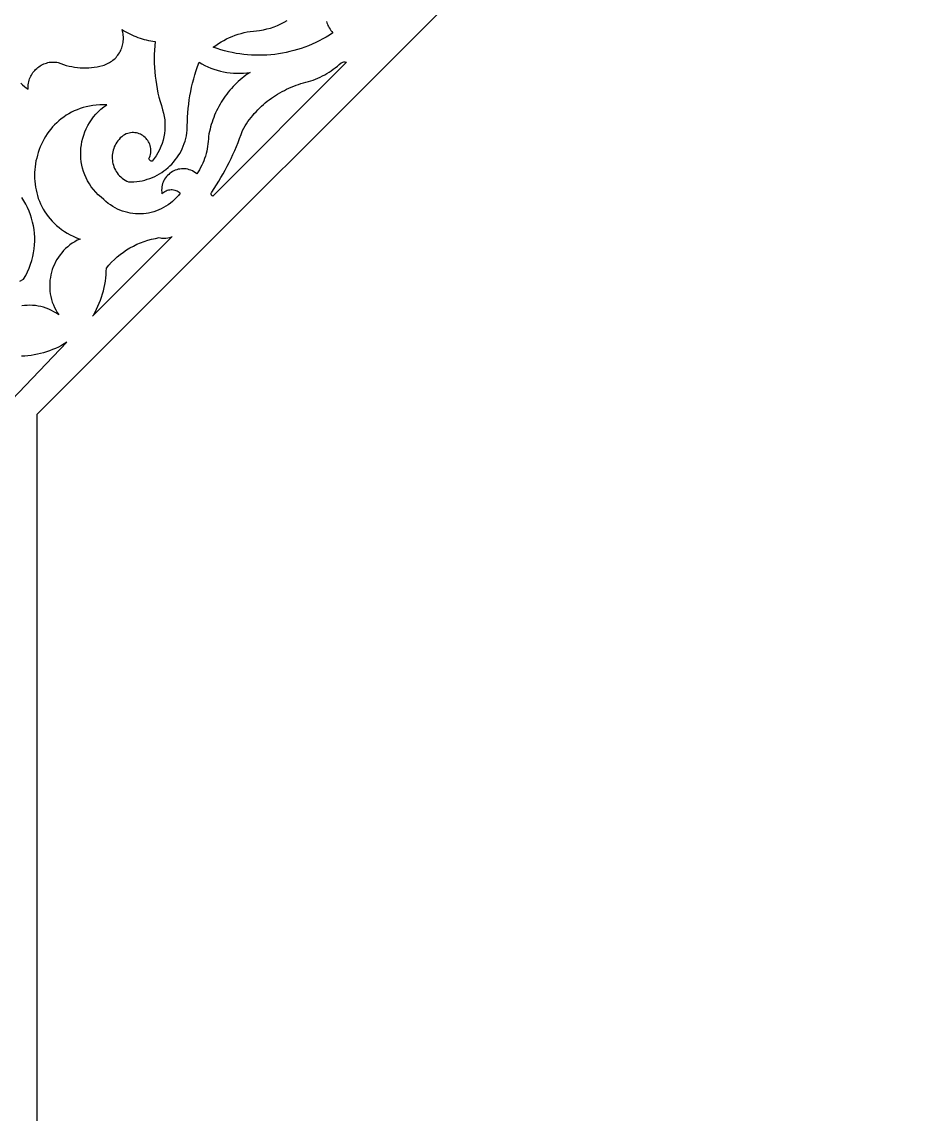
# Model space of a CAD drawing. Extents: x -350 to 350, y -250 to 250.
# Drawn here: x -208 to -87.3, y -52.6 to 92.5 of the extents above; entities that cross this region are included whole.
import ezdxf

# ---------------------------------------------------------------- set-up
doc = ezdxf.new("R2010")
doc.units = 0
doc.layers.add('BITMAP_LAYER', color=18, linetype='CONTINUOUS')
doc.layers.add('LAYER_2', color=174, linetype='CONTINUOUS')

msp = doc.modelspace()

# ---------------------------------------------------------------- linework, layer by layer
at = {"layer": 'BITMAP_LAYER'}
for points in [[(-208.14, 84.36), (-207.91, 84.15), (-207.67, 83.94), (-207.42, 83.74), (-207.16, 83.56), (-207.17, 83.76), (-207.16, 83.96), (-207.15, 84.16), (-207.12, 84.36), (-207.08, 84.55), (-207.04, 84.74), (-206.98, 84.92), (-206.91, 85.1), (-206.83, 85.27), (-206.74, 85.44), (-206.65, 85.6), (-206.54, 85.76), (-206.43, 85.91), (-206.3, 86.05), (-206.18, 86.19), (-206.04, 86.32), (-205.9, 86.44), (-205.75, 86.55), (-205.59, 86.66), (-205.43, 86.75), (-205.26, 86.84), (-205.09, 86.92), (-204.91, 86.98), (-204.73, 87.04), (-204.55, 87.09), (-204.36, 87.13), (-204.17, 87.15), (-203.98, 87.17), (-203.78, 87.17), (-203.58, 87.16), (-203.38, 87.14), (-203.18, 87.11), (-202.83, 86.97), (-202.47, 86.84), (-202.11, 86.73), (-201.74, 86.64), (-201.38, 86.56), (-201.01, 86.5), (-200.63, 86.45), (-200.26, 86.42), (-199.89, 86.4), (-199.51, 86.4), (-199.13, 86.41), (-198.76, 86.44), (-198.38, 86.49), (-198.01, 86.55), (-197.64, 86.62), (-197.27, 86.72), (-197.08, 86.77), (-196.89, 86.84), (-196.71, 86.91), (-196.54, 87), (-196.37, 87.09), (-196.21, 87.19), (-196.05, 87.29), (-195.9, 87.41), (-195.76, 87.53), (-195.62, 87.66), (-195.49, 87.79), (-195.37, 87.93), (-195.26, 88.08), (-195.15, 88.23), (-195.05, 88.39), (-194.96, 88.55), (-194.87, 88.71), (-194.8, 88.88), (-194.73, 89.05), (-194.67, 89.23), (-194.62, 89.41), (-194.58, 89.59), (-194.55, 89.77), (-194.53, 89.96), (-194.51, 90.15), (-194.51, 90.33), (-194.51, 90.52), (-194.53, 90.72), (-194.56, 90.91), (-194.59, 91.1), (-194.64, 91.29), (-194.7, 91.48), (-194.45, 91.32), (-194.19, 91.18), (-193.93, 91.04), (-193.67, 90.9), (-193.41, 90.78), (-193.14, 90.66), (-192.86, 90.55), (-192.59, 90.44), (-192.31, 90.35), (-192.03, 90.26), (-191.75, 90.18), (-191.47, 90.11), (-191.18, 90.04), (-190.89, 89.98), (-190.6, 89.94), (-190.31, 89.89), (-190.36, 89.32), (-190.4, 88.74), (-190.42, 88.17), (-190.43, 87.59), (-190.42, 87.02), (-190.39, 86.45), (-190.35, 85.88), (-190.3, 85.31), (-190.22, 84.74), (-190.14, 84.17), (-190.04, 83.61), (-189.92, 83.05), (-189.79, 82.49), (-189.64, 81.93), (-189.47, 81.38), (-189.3, 80.84), (-189.18, 80.39), (-189.09, 79.94), (-189.03, 79.49), (-189, 79.03), (-188.99, 78.58), (-189.02, 78.13), (-189.07, 77.68), (-189.15, 77.24), (-189.25, 76.8), (-189.38, 76.36), (-189.54, 75.94), (-189.72, 75.52), (-189.93, 75.12), (-190.17, 74.72), (-190.43, 74.34), (-190.71, 73.98), (-190.78, 73.99), (-190.84, 74.01), (-190.9, 74.04), (-190.96, 74.08), (-191.01, 74.12), (-191.06, 74.17), (-191.09, 74.23), (-191.13, 74.29), (-191.03, 74.49), (-190.96, 74.7), (-190.91, 74.9), (-190.87, 75.1), (-190.85, 75.3), (-190.85, 75.5), (-190.87, 75.69), (-190.9, 75.88), (-190.95, 76.07), (-191.01, 76.24), (-191.09, 76.42), (-191.17, 76.58), (-191.27, 76.74), (-191.39, 76.89), (-191.51, 77.03), (-191.64, 77.16), (-191.78, 77.28), (-191.93, 77.39), (-192.09, 77.49), (-192.26, 77.57), (-192.43, 77.65), (-192.61, 77.71), (-192.79, 77.75), (-192.98, 77.78), (-193.17, 77.8), (-193.36, 77.8), (-193.56, 77.78), (-193.75, 77.74), (-193.95, 77.69), (-194.15, 77.62), (-194.35, 77.52), (-194.54, 77.41), (-194.74, 77.25), (-194.93, 77.08), (-195.1, 76.9), (-195.26, 76.72), (-195.4, 76.52), (-195.52, 76.32), (-195.63, 76.11), (-195.73, 75.9), (-195.81, 75.68), (-195.88, 75.46), (-195.93, 75.24), (-195.97, 75.02), (-195.99, 74.79), (-196, 74.56), (-196, 74.34), (-195.98, 74.11), (-195.95, 73.89), (-195.9, 73.67), (-195.84, 73.45), (-195.77, 73.23), (-195.68, 73.02), (-195.58, 72.82), (-195.46, 72.62), (-195.34, 72.43), (-195.2, 72.25), (-195.04, 72.07), (-194.88, 71.91), (-194.7, 71.75), (-194.5, 71.61), (-194.3, 71.48), (-194.08, 71.36), (-193.85, 71.25), (-193.48, 71.25), (-193.11, 71.26), (-192.74, 71.29), (-192.38, 71.34), (-192.03, 71.41), (-191.68, 71.49), (-191.34, 71.59), (-191, 71.7), (-190.67, 71.83), (-190.35, 71.98), (-190.03, 72.14), (-189.73, 72.31), (-189.43, 72.5), (-189.14, 72.7), (-188.86, 72.91), (-188.59, 73.14), (-188.33, 73.37), (-188.09, 73.62), (-187.85, 73.88), (-187.63, 74.16), (-187.41, 74.44), (-187.22, 74.73), (-187.03, 75.03), (-186.86, 75.34), (-186.7, 75.66), (-186.56, 75.99), (-186.43, 76.33), (-186.32, 76.67), (-186.22, 77.02), (-186.14, 77.38), (-186.08, 77.75), (-186.03, 78.12), (-186.03, 78.7), (-186.02, 79.27), (-186, 79.84), (-185.96, 80.42), (-185.91, 80.99), (-185.84, 81.56), (-185.76, 82.13), (-185.67, 82.69), (-185.57, 83.26), (-185.45, 83.82), (-185.32, 84.38), (-185.18, 84.94), (-185.02, 85.49), (-184.85, 86.04), (-184.67, 86.59), (-184.47, 87.13), (-184.09, 86.91), (-183.7, 86.7), (-183.3, 86.52), (-182.89, 86.35), (-182.48, 86.2), (-182.06, 86.07), (-181.63, 85.96), (-181.21, 85.86), (-180.77, 85.78), (-180.34, 85.73), (-179.9, 85.69), (-179.46, 85.67), (-179.02, 85.67), (-178.58, 85.69), (-178.13, 85.73), (-177.69, 85.79), (-177.97, 85.6), (-178.23, 85.41), (-178.5, 85.21), (-178.75, 85.01), (-179, 84.8), (-179.25, 84.58), (-179.49, 84.36), (-179.72, 84.13), (-179.94, 83.9), (-180.16, 83.66), (-180.38, 83.42), (-180.58, 83.17), (-180.78, 82.91), (-180.98, 82.65), (-181.16, 82.39), (-181.34, 82.12), (-181.52, 81.84), (-181.68, 81.56), (-181.84, 81.28), (-181.99, 81), (-182.14, 80.7), (-182.27, 80.41), (-182.4, 80.11), (-182.52, 79.81), (-182.64, 79.51), (-182.74, 79.2), (-182.84, 78.89), (-182.93, 78.57), (-183.01, 78.25), (-183.08, 77.93), (-183.15, 77.61), (-183.21, 77.29), (-183.22, 76.95), (-183.24, 76.62), (-183.28, 76.29), (-183.33, 75.97), (-183.38, 75.64), (-183.45, 75.32), (-183.54, 75), (-183.63, 74.68), (-183.73, 74.37), (-183.85, 74.06), (-183.97, 73.75), (-184.11, 73.45), (-184.26, 73.16), (-184.42, 72.86), (-184.58, 72.58), (-184.76, 72.3), (-184.95, 72.45), (-185.15, 72.58), (-185.35, 72.7), (-185.55, 72.79), (-185.76, 72.87), (-185.97, 72.93), (-186.18, 72.97), (-186.39, 72.99), (-186.6, 73), (-186.81, 72.99), (-187.02, 72.96), (-187.22, 72.92), (-187.42, 72.87), (-187.62, 72.8), (-187.81, 72.71), (-187.99, 72.62), (-188.17, 72.51), (-188.34, 72.39), (-188.5, 72.25), (-188.65, 72.11), (-188.79, 71.95), (-188.92, 71.79), (-189.04, 71.61), (-189.14, 71.43), (-189.23, 71.23), (-189.3, 71.03), (-189.36, 70.82), (-189.41, 70.6), (-189.43, 70.37), (-189.44, 70.14), (-189.42, 69.9), (-189.39, 69.66), (-189.27, 69.79), (-189.13, 69.9), (-188.99, 69.99), (-188.84, 70.07), (-188.68, 70.13), (-188.52, 70.18), (-188.36, 70.21), (-188.19, 70.22), (-188.03, 70.22), (-187.86, 70.21), (-187.7, 70.17), (-187.54, 70.12), (-187.38, 70.06), (-187.24, 69.98), (-187.09, 69.88), (-186.96, 69.76), (-187.2, 69.46), (-187.44, 69.18), (-187.71, 68.91), (-187.98, 68.66), (-188.26, 68.42), (-188.55, 68.21), (-188.86, 68.01), (-189.17, 67.83), (-189.49, 67.67), (-189.81, 67.52), (-190.14, 67.39), (-190.48, 67.28), (-190.82, 67.19), (-191.16, 67.11), (-191.51, 67.06), (-191.86, 67.02), (-192.21, 67), (-192.56, 66.99), (-192.91, 67.01), (-193.26, 67.04), (-193.61, 67.1), (-193.95, 67.17), (-194.3, 67.26), (-194.63, 67.36), (-194.97, 67.49), (-195.3, 67.64), (-195.62, 67.8), (-195.93, 67.98), (-196.24, 68.18), (-196.54, 68.4), (-196.83, 68.64), (-197.1, 68.9), (-197.49, 69.21), (-197.85, 69.53), (-198.19, 69.87), (-198.5, 70.22), (-198.78, 70.59), (-199.04, 70.98), (-199.27, 71.37), (-199.47, 71.78), (-199.65, 72.2), (-199.8, 72.62), (-199.93, 73.05), (-200.03, 73.49), (-200.11, 73.93), (-200.16, 74.37), (-200.18, 74.82), (-200.18, 75.27), (-200.16, 75.71), (-200.1, 76.16), (-200.03, 76.6), (-199.92, 77.04), (-199.79, 77.47), (-199.64, 77.89), (-199.46, 78.31), (-199.26, 78.72), (-199.03, 79.11), (-198.77, 79.5), (-198.49, 79.87), (-198.18, 80.23), (-197.85, 80.57), (-197.5, 80.89), (-197.12, 81.2), (-196.71, 81.49), (-197.2, 81.49), (-197.67, 81.48), (-198.14, 81.45), (-198.59, 81.39), (-199.03, 81.32), (-199.46, 81.23), (-199.87, 81.11), (-200.28, 80.98), (-200.67, 80.84), (-201.05, 80.67), (-201.42, 80.49), (-201.78, 80.3), (-202.12, 80.09), (-202.45, 79.86), (-202.77, 79.62), (-203.08, 79.37), (-203.37, 79.11), (-203.65, 78.83), (-203.92, 78.54), (-204.17, 78.24), (-204.41, 77.93), (-204.64, 77.62), (-204.85, 77.29), (-205.05, 76.95), (-205.23, 76.61), (-205.4, 76.26), (-205.56, 75.9), (-205.7, 75.54), (-205.83, 75.17), (-205.94, 74.8), (-206.04, 74.42), (-206.13, 74.04), (-206.2, 73.66), (-206.25, 73.27), (-206.29, 72.89), (-206.31, 72.5), (-206.32, 72.11), (-206.31, 71.72), (-206.29, 71.33), (-206.25, 70.95), (-206.2, 70.56), (-206.12, 70.18), (-206.04, 69.8), (-205.93, 69.43), (-205.82, 69.06), (-205.68, 68.69), (-205.53, 68.33), (-205.36, 67.98), (-205.17, 67.63), (-204.97, 67.29), (-204.75, 66.96), (-204.51, 66.64), (-204.26, 66.33), (-203.98, 66.02), (-203.69, 65.73), (-203.39, 65.45), (-203.06, 65.18), (-202.72, 64.92), (-202.36, 64.67), (-201.98, 64.44), (-201.58, 64.22), (-201.17, 64.02), (-200.73, 63.83), (-200.28, 63.66), (-200.64, 63.49), (-200.98, 63.3), (-201.31, 63.09), (-201.62, 62.87), (-201.91, 62.63), (-202.2, 62.38), (-202.46, 62.12), (-202.71, 61.84), (-202.94, 61.55), (-203.15, 61.25), (-203.35, 60.94), (-203.53, 60.62), (-203.69, 60.29), (-203.83, 59.96), (-203.96, 59.61), (-204.06, 59.27), (-204.15, 58.91), (-204.22, 58.55), (-204.27, 58.19), (-204.3, 57.83), (-204.31, 57.47), (-204.3, 57.1), (-204.28, 56.73), (-204.23, 56.37), (-204.16, 56.01), (-204.07, 55.64), (-203.96, 55.29), (-203.82, 54.93), (-203.67, 54.58), (-203.5, 54.24), (-203.3, 53.91), (-203.08, 53.58), (-203.4, 53.8), (-203.74, 54), (-204.08, 54.18), (-204.42, 54.34), (-204.77, 54.48), (-205.13, 54.59), (-205.49, 54.69), (-205.85, 54.76), (-206.21, 54.81), (-206.58, 54.84), (-206.94, 54.86), (-207.3, 54.85), (-207.67, 54.82), (-208.03, 54.78)], [(-167.54, 92.54), (-167.49, 92.37), (-167.42, 92.2), (-167.35, 92.04), (-167.26, 91.87), (-167.17, 91.7), (-167.06, 91.54), (-166.94, 91.37), (-166.82, 91.21), (-166.68, 91.05), (-167.13, 90.76), (-167.58, 90.49), (-168.04, 90.23), (-168.5, 89.99), (-168.97, 89.75), (-169.44, 89.54), (-169.92, 89.34), (-170.41, 89.15), (-170.9, 88.98), (-171.39, 88.82), (-171.89, 88.68), (-172.39, 88.55), (-172.89, 88.43), (-173.39, 88.34), (-173.9, 88.25), (-174.41, 88.18), (-174.92, 88.13), (-175.44, 88.09), (-175.95, 88.06), (-176.46, 88.06), (-176.98, 88.06), (-177.49, 88.08), (-178.01, 88.12), (-178.52, 88.17), (-179.03, 88.24), (-179.55, 88.32), (-180.06, 88.42), (-180.56, 88.53), (-181.07, 88.66), (-181.57, 88.8), (-182.07, 88.96), (-182.57, 89.13), (-182.23, 89.38), (-181.89, 89.62), (-181.53, 89.84), (-181.17, 90.05), (-180.8, 90.24), (-180.43, 90.42), (-180.05, 90.58), (-179.66, 90.73), (-179.27, 90.86), (-178.87, 90.98), (-178.47, 91.08), (-178.07, 91.16), (-177.66, 91.23), (-177.25, 91.29), (-176.83, 91.32), (-176.42, 91.34), (-175.92, 91.44), (-175.44, 91.56), (-174.96, 91.69), (-174.49, 91.85), (-174.04, 92.03), (-173.6, 92.23), (-173.16, 92.45), (-172.74, 92.69)], [(-208.26, 58.07), (-207.77, 58.34), (-207.5, 58.82), (-207.25, 59.31), (-207.03, 59.81), (-206.84, 60.31), (-206.68, 60.81), (-206.55, 61.32), (-206.45, 61.84), (-206.37, 62.35), (-206.32, 62.87), (-206.3, 63.38), (-206.3, 63.9), (-206.33, 64.41), (-206.39, 64.91), (-206.47, 65.42), (-206.58, 65.92), (-206.71, 66.41), (-206.87, 66.89), (-207.05, 67.37), (-207.26, 67.83), (-207.49, 68.29), (-207.74, 68.73), (-208.02, 69.16)], [(-210.25, 41.31), (-202.02, 49.94), (-202.39, 49.72), (-202.76, 49.51), (-203.14, 49.31), (-203.53, 49.13), (-203.92, 48.97), (-204.32, 48.81), (-204.72, 48.68), (-205.13, 48.55), (-205.53, 48.44), (-205.95, 48.35), (-206.36, 48.27), (-206.78, 48.2), (-207.21, 48.15), (-207.63, 48.12), (-208.05, 48.1)]]:
    msp.add_lwpolyline(points, dxfattribs=at)
for points in [[(-182.65, 69.36), (-182.68, 69.38), (-182.72, 69.41), (-182.77, 69.45), (-182.8, 69.49), (-182.83, 69.54), (-182.85, 69.59), (-182.86, 69.65), (-182.86, 69.7), (-182.85, 69.76), (-182.82, 69.82), (-182.78, 69.88), (-182.46, 70.36), (-182.15, 70.84), (-181.84, 71.33), (-181.55, 71.82), (-181.26, 72.32), (-180.98, 72.82), (-180.71, 73.33), (-180.45, 73.84), (-180.2, 74.36), (-179.96, 74.88), (-179.73, 75.41), (-179.51, 75.94), (-179.29, 76.47), (-179.09, 77.01), (-178.89, 77.55), (-178.71, 78.09), (-178.53, 78.39), (-178.35, 78.68), (-178.16, 78.97), (-177.97, 79.25), (-177.76, 79.52), (-177.56, 79.79), (-177.34, 80.06), (-177.12, 80.32), (-176.89, 80.57), (-176.66, 80.81), (-176.42, 81.05), (-176.17, 81.29), (-175.92, 81.51), (-175.66, 81.73), (-175.4, 81.95), (-175.14, 82.15), (-174.86, 82.35), (-174.59, 82.55), (-174.31, 82.73), (-174.02, 82.91), (-173.73, 83.09), (-173.43, 83.25), (-173.13, 83.41), (-172.83, 83.56), (-172.52, 83.7), (-172.21, 83.83), (-171.89, 83.96), (-171.58, 84.08), (-171.25, 84.19), (-170.93, 84.3), (-170.6, 84.39), (-170.27, 84.48), (-169.94, 84.57), (-169.62, 84.67), (-169.3, 84.78), (-168.98, 84.9), (-168.67, 85.03), (-168.36, 85.17), (-168.06, 85.32), (-167.76, 85.47), (-167.47, 85.64), (-167.18, 85.82), (-166.9, 86), (-166.63, 86.2), (-166.36, 86.4), (-166.09, 86.61), (-165.84, 86.83), (-165.58, 87.06), (-165.47, 87.12), (-165.34, 87.16), (-165.21, 87.18), (-165.08, 87.18), (-164.96, 87.17), (-164.87, 87.14)], [(-198.61, 53.4), (-198.51, 53.56), (-198.29, 53.94), (-198.09, 54.33), (-197.9, 54.72), (-197.73, 55.12), (-197.57, 55.53), (-197.42, 55.94), (-197.29, 56.36), (-197.17, 56.78), (-197.07, 57.2), (-196.98, 57.63), (-196.91, 58.06), (-196.86, 58.49), (-196.81, 58.92), (-196.79, 59.36), (-196.78, 59.8), (-196.44, 60.2), (-196.09, 60.58), (-195.72, 60.95), (-195.33, 61.29), (-194.93, 61.62), (-194.52, 61.93), (-194.09, 62.22), (-193.65, 62.48), (-193.19, 62.73), (-192.73, 62.96), (-192.26, 63.16), (-191.77, 63.34), (-191.28, 63.5), (-190.78, 63.64), (-190.27, 63.75), (-189.76, 63.84), (-189.47, 63.79), (-189.19, 63.77), (-188.9, 63.78), (-188.62, 63.81), (-188.35, 63.87), (-188.08, 63.96), (-188.02, 63.99)]]:
    msp.add_lwpolyline(points, close=True, dxfattribs=at)
at = {"layer": 'LAYER_2'}
msp.add_lwpolyline([(-206, 40.35), (-206, -106), (206, -106), (206, 106), (-140.35, 106)], close=True, dxfattribs=at)

doc.saveas('drawing.dxf')
